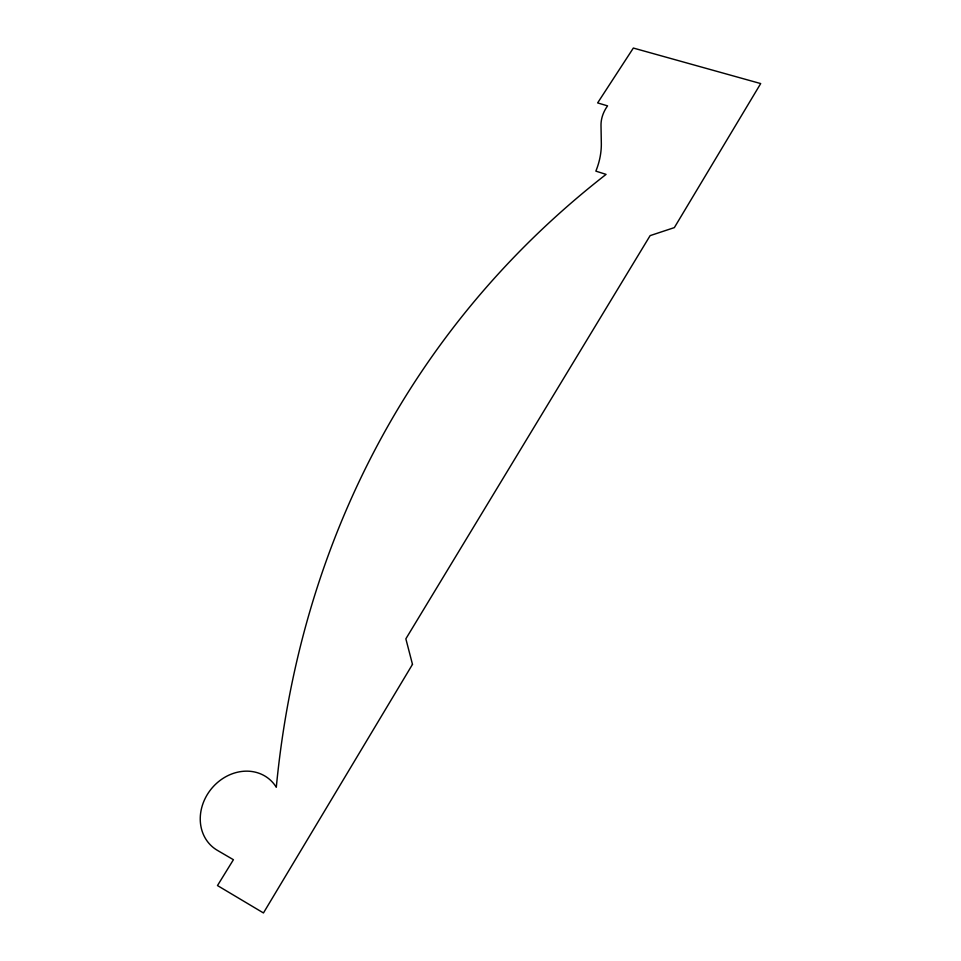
<?xml version="1.0" encoding="UTF-8"?>
<svg xmlns="http://www.w3.org/2000/svg" width="961" height="961" viewBox="0 0 961 961"><rect width="100%" height="100%" fill="white"/><g stroke="black" fill="none" stroke-linecap="round" stroke-linejoin="round"><path stroke-width="1.44" d="M412.485 664.375L263.458 912.95L217.486 885.562L233.415 859.711L217.366 850.341A44.194 38.344 -50.9 0 1 213.582 786.278A44.194 38.344 -50.9 0 1 276.3 787.263A1490.523 1118.952 35.9 0 1 606.079 174.385L595.856 171.13A108.593 81.613 -16.2 0 0 601.322 143.105L601.009 125.555A49.876 37.203 -10.7 0 1 607.568 105.866L597.634 102.911L633.347 48.05L760.692 83.571L674.346 227.613L650.129 235.625L405.854 638.825L412.485 664.375"/></g></svg>
